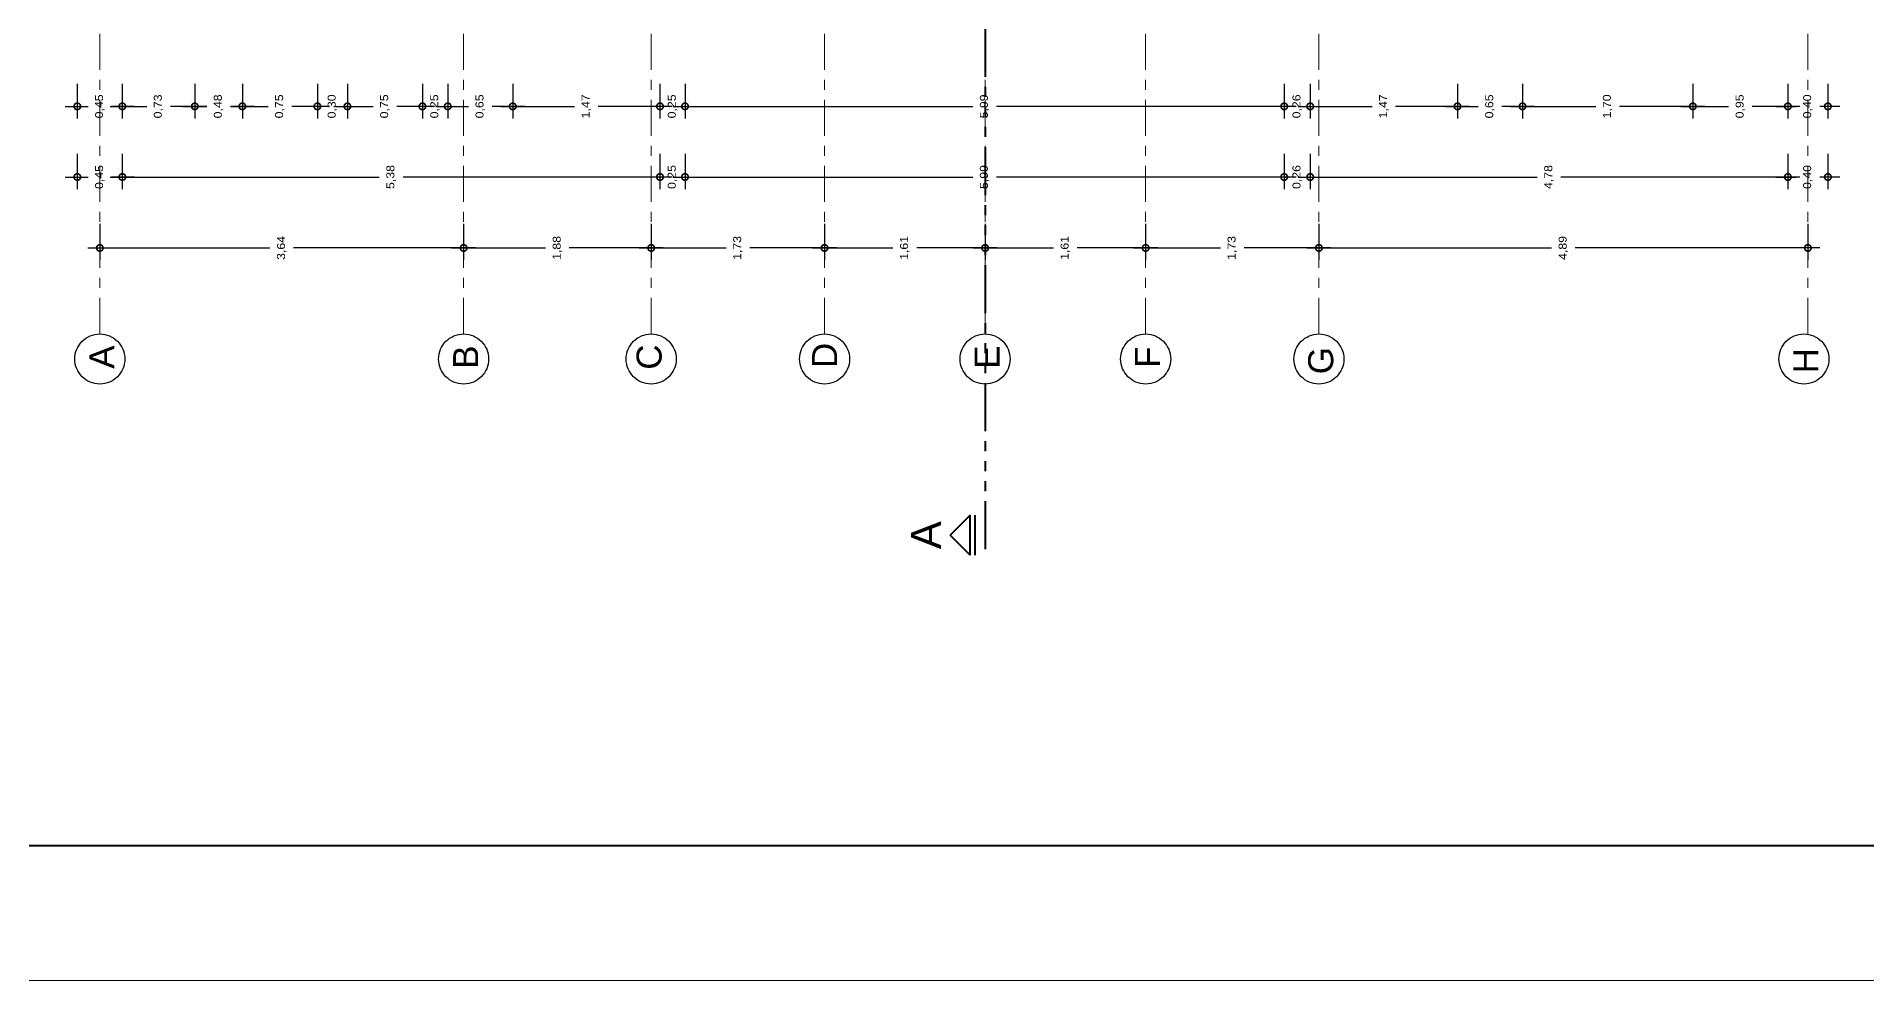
# Model space of a CAD drawing. Header units: millimetres. Extents: x -1459 to -1413, y -119 to 301.
# Drawn here: x -1448.63 to -1430.34, y -47.79 to -38.35 of the extents above; entities that cross this region are included whole.
import ezdxf

# ---------------------------------------------------------------- set-up
doc = ezdxf.new("R2010")
doc.units = ezdxf.units.MM
doc.linetypes.add('ACAD_ISO06W100', pattern=[36, 24, -3, 0, -3, 0, -3, 0, -3])
doc.linetypes.add('ACAD_ISO10W100', pattern=[18, 12, -3, 0, -3])
doc.layers.get('0').update_dxf_attribs({"lineweight": 0})
doc.layers.get('Defpoints').update_dxf_attribs({"lineweight": 5})
for name, color, linetype, lineweight in [('CORTE PLUMA 5', 5, 'Continuous', 40), ('COTAS', 190, 'Continuous', 9), ('EJES', 2, 'ACAD_ISO10W100', 13), ('ROTULO', 7, 'Continuous', 5)]:
    doc.layers.add(name, color=color, linetype=linetype, lineweight=lineweight)
doc.styles.add('ARIAL DERECHO', font='arial.ttf', dxfattribs={"width": 1.1})
doc.styles.add('arial normal', font='arial.ttf', dxfattribs={"height": 0.25})
doc.dimstyles.new('COTAS 50 OK', dxfattribs={"dimtxt": 0.08, "dimasz": 0.13, "dimexe": 0.12, "dimexo": 0.2, "dimgap": 0.07, "dimtad": 0, "dimtih": 1, "dimtoh": 1, "dimzin": 0, "dimtxsty": 'ARIAL DERECHO', "dimblk": 'DOTSMALL', "dimcen": 0.15, "dimdle": 0.12, "dimadec": 0, "dimazin": 0, "dimtfac": 1, "dimtmove": 1, "dimatfit": 3, "dimfxl": 1, "dimtzin": 0, "dimarcsym": 0})

# ---------------------------------------------------------------- blocks, each defined once
blk = doc.blocks.new('_DotSmall')
at = {"color": 0, "linetype": 'ByBlock', "const_width": 0.5}
blk.add_lwpolyline([(-0.0625, 0, 1), (0.0625, 0, 1)], format="xyb", close=True, dxfattribs=at)
blk = doc.blocks.new('*D217')
at = {"layer": 'COTAS', "color": 0, "lineweight": -2}
for p, q in [((-1442.403, -38.825), (-1442.403, -39.17)), ((-1442.153, -38.825), (-1442.153, -39.17)), ((-1442.403, -39.05), (-1442.533, -39.05)), ((-1442.403, -39.05), (-1442.396, -39.05)), ((-1442.153, -39.05), (-1442.16, -39.05)), ((-1442.153, -39.05), (-1442.023, -39.05))]:
    blk.add_line(p, q, dxfattribs=at)
at = {"layer": 'Defpoints', "color": 0}
for p in [(-1442.403, -38.625), (-1442.153, -38.625), (-1442.403, -39.05)]:
    blk.add_point(p, dxfattribs=at)
at = {"layer": 'COTAS', "color": 0, "lineweight": -2, "xscale": 0.13, "yscale": 0.13, "zscale": 0.13}
blk.add_blockref('_DotSmall', (-1442.403, -39.05), dxfattribs=at)
at = {"layer": 'COTAS', "color": 0, "lineweight": -2, "xscale": 0.13, "yscale": 0.13, "zscale": 0.13, "rotation": 180}
blk.add_blockref('_DotSmall', (-1442.153, -39.05), dxfattribs=at)
at = {"layer": 'COTAS', "color": 0, "insert": (-1442.278, -39.05), "char_height": 0.08, "attachment_point": 5, "rotation": 90, "style": 'ARIAL DERECHO'}
blk.add_mtext('0,25', dxfattribs=at)
blk = doc.blocks.new('*D218')
at = {"layer": 'COTAS', "color": 0, "lineweight": -2}
for p, q in [((-1443.875, -38.825), (-1443.875, -39.17)), ((-1442.403, -38.825), (-1442.403, -39.17)), ((-1443.995, -39.05), (-1443.257, -39.05)), ((-1442.283, -39.05), (-1443.021, -39.05))]:
    blk.add_line(p, q, dxfattribs=at)
at = {"layer": 'Defpoints', "color": 0}
for p in [(-1443.875, -38.625), (-1442.403, -38.625), (-1443.875, -39.05)]:
    blk.add_point(p, dxfattribs=at)
at = {"layer": 'COTAS', "color": 0, "lineweight": -2, "xscale": 0.13, "yscale": 0.13, "zscale": 0.13, "rotation": 180}
blk.add_blockref('_DotSmall', (-1443.875, -39.05), dxfattribs=at)
at = {"layer": 'COTAS', "color": 0, "lineweight": -2, "xscale": 0.13, "yscale": 0.13, "zscale": 0.13}
blk.add_blockref('_DotSmall', (-1442.403, -39.05), dxfattribs=at)
at = {"layer": 'COTAS', "color": 0, "insert": (-1443.139, -39.05), "char_height": 0.08, "attachment_point": 5, "rotation": 90, "style": 'ARIAL DERECHO'}
blk.add_mtext('1,47', dxfattribs=at)
blk = doc.blocks.new('*D219')
at = {"layer": 'COTAS', "color": 0, "lineweight": -2}
for p, q in [((-1444.525, -38.825), (-1444.525, -39.17)), ((-1443.875, -38.825), (-1443.875, -39.17)), ((-1444.645, -39.05), (-1444.318, -39.05)), ((-1443.755, -39.05), (-1444.082, -39.05))]:
    blk.add_line(p, q, dxfattribs=at)
at = {"layer": 'Defpoints', "color": 0}
for p in [(-1444.525, -38.625), (-1443.875, -38.625), (-1443.875, -39.05)]:
    blk.add_point(p, dxfattribs=at)
at = {"layer": 'COTAS', "color": 0, "lineweight": -2, "xscale": 0.13, "yscale": 0.13, "zscale": 0.13, "rotation": 180}
blk.add_blockref('_DotSmall', (-1444.525, -39.05), dxfattribs=at)
at = {"layer": 'COTAS', "color": 0, "lineweight": -2, "xscale": 0.13, "yscale": 0.13, "zscale": 0.13}
blk.add_blockref('_DotSmall', (-1443.875, -39.05), dxfattribs=at)
at = {"layer": 'COTAS', "color": 0, "insert": (-1444.2, -39.05), "char_height": 0.08, "attachment_point": 5, "rotation": 90, "style": 'ARIAL DERECHO'}
blk.add_mtext('0,65', dxfattribs=at)
blk = doc.blocks.new('*D220')
at = {"layer": 'COTAS', "color": 0, "lineweight": -2}
for p, q in [((-1445.828, -38.825), (-1445.828, -39.17)), ((-1445.528, -38.825), (-1445.528, -39.17)), ((-1445.828, -39.05), (-1445.958, -39.05)), ((-1445.828, -39.05), (-1445.796, -39.05)), ((-1445.528, -39.05), (-1445.56, -39.05)), ((-1445.528, -39.05), (-1445.398, -39.05))]:
    blk.add_line(p, q, dxfattribs=at)
at = {"layer": 'Defpoints', "color": 0}
for p in [(-1445.828, -38.625), (-1445.528, -38.625), (-1445.828, -39.05)]:
    blk.add_point(p, dxfattribs=at)
at = {"layer": 'COTAS', "color": 0, "lineweight": -2, "xscale": 0.13, "yscale": 0.13, "zscale": 0.13}
blk.add_blockref('_DotSmall', (-1445.828, -39.05), dxfattribs=at)
at = {"layer": 'COTAS', "color": 0, "lineweight": -2, "xscale": 0.13, "yscale": 0.13, "zscale": 0.13, "rotation": 180}
blk.add_blockref('_DotSmall', (-1445.528, -39.05), dxfattribs=at)
at = {"layer": 'COTAS', "color": 0, "insert": (-1445.678, -39.05), "char_height": 0.08, "attachment_point": 5, "rotation": 90, "style": 'ARIAL DERECHO'}
blk.add_mtext('0,30', dxfattribs=at)
blk = doc.blocks.new('*D221')
at = {"layer": 'COTAS', "color": 0, "lineweight": -2}
for p, q in [((-1446.578, -38.825), (-1446.578, -39.17)), ((-1445.828, -38.825), (-1445.828, -39.17)), ((-1446.698, -39.05), (-1446.321, -39.05)), ((-1445.708, -39.05), (-1446.085, -39.05))]:
    blk.add_line(p, q, dxfattribs=at)
at = {"layer": 'Defpoints', "color": 0}
for p in [(-1446.578, -38.625), (-1445.828, -38.625), (-1446.578, -39.05)]:
    blk.add_point(p, dxfattribs=at)
at = {"layer": 'COTAS', "color": 0, "lineweight": -2, "xscale": 0.13, "yscale": 0.13, "zscale": 0.13, "rotation": 180}
blk.add_blockref('_DotSmall', (-1446.578, -39.05), dxfattribs=at)
at = {"layer": 'COTAS', "color": 0, "lineweight": -2, "xscale": 0.13, "yscale": 0.13, "zscale": 0.13}
blk.add_blockref('_DotSmall', (-1445.828, -39.05), dxfattribs=at)
at = {"layer": 'COTAS', "color": 0, "insert": (-1446.203, -39.05), "char_height": 0.08, "attachment_point": 5, "rotation": 90, "style": 'ARIAL DERECHO'}
blk.add_mtext('0,75', dxfattribs=at)
blk = doc.blocks.new('*D222')
at = {"layer": 'COTAS', "color": 0, "lineweight": -2}
for p, q in [((-1445.528, -38.825), (-1445.528, -39.17)), ((-1444.778, -38.825), (-1444.778, -39.17)), ((-1445.648, -39.05), (-1445.271, -39.05)), ((-1444.658, -39.05), (-1445.035, -39.05))]:
    blk.add_line(p, q, dxfattribs=at)
at = {"layer": 'Defpoints', "color": 0}
for p in [(-1445.528, -38.625), (-1444.778, -38.625), (-1445.528, -39.05)]:
    blk.add_point(p, dxfattribs=at)
at = {"layer": 'COTAS', "color": 0, "lineweight": -2, "xscale": 0.13, "yscale": 0.13, "zscale": 0.13, "rotation": 180}
blk.add_blockref('_DotSmall', (-1445.528, -39.05), dxfattribs=at)
at = {"layer": 'COTAS', "color": 0, "lineweight": -2, "xscale": 0.13, "yscale": 0.13, "zscale": 0.13}
blk.add_blockref('_DotSmall', (-1444.778, -39.05), dxfattribs=at)
at = {"layer": 'COTAS', "color": 0, "insert": (-1445.153, -39.05), "char_height": 0.08, "attachment_point": 5, "rotation": 90, "style": 'ARIAL DERECHO'}
blk.add_mtext('0,75', dxfattribs=at)
blk = doc.blocks.new('*D223')
at = {"layer": 'COTAS', "color": 0, "lineweight": -2}
for p, q in [((-1444.778, -38.825), (-1444.778, -39.17)), ((-1444.525, -38.825), (-1444.525, -39.17)), ((-1444.778, -39.05), (-1444.908, -39.05)), ((-1444.778, -39.05), (-1444.77, -39.05)), ((-1444.525, -39.05), (-1444.533, -39.05)), ((-1444.525, -39.05), (-1444.395, -39.05))]:
    blk.add_line(p, q, dxfattribs=at)
at = {"layer": 'Defpoints', "color": 0}
for p in [(-1444.778, -38.625), (-1444.525, -38.625), (-1444.778, -39.05)]:
    blk.add_point(p, dxfattribs=at)
at = {"layer": 'COTAS', "color": 0, "lineweight": -2, "xscale": 0.13, "yscale": 0.13, "zscale": 0.13}
blk.add_blockref('_DotSmall', (-1444.778, -39.05), dxfattribs=at)
at = {"layer": 'COTAS', "color": 0, "lineweight": -2, "xscale": 0.13, "yscale": 0.13, "zscale": 0.13, "rotation": 180}
blk.add_blockref('_DotSmall', (-1444.525, -39.05), dxfattribs=at)
at = {"layer": 'COTAS', "color": 0, "insert": (-1444.652, -39.05), "char_height": 0.08, "attachment_point": 5, "rotation": 90, "style": 'ARIAL DERECHO'}
blk.add_mtext('0,25', dxfattribs=at)
blk = doc.blocks.new('*D224')
at = {"layer": 'COTAS', "color": 0, "lineweight": -2}
for p, q in [((-1447.053, -38.825), (-1447.053, -39.17)), ((-1446.578, -38.825), (-1446.578, -39.17)), ((-1447.173, -39.05), (-1446.934, -39.05)), ((-1446.458, -39.05), (-1446.697, -39.05))]:
    blk.add_line(p, q, dxfattribs=at)
at = {"layer": 'Defpoints', "color": 0}
for p in [(-1447.053, -38.625), (-1446.578, -38.625), (-1447.053, -39.05)]:
    blk.add_point(p, dxfattribs=at)
at = {"layer": 'COTAS', "color": 0, "lineweight": -2, "xscale": 0.13, "yscale": 0.13, "zscale": 0.13, "rotation": 180}
blk.add_blockref('_DotSmall', (-1447.053, -39.05), dxfattribs=at)
at = {"layer": 'COTAS', "color": 0, "lineweight": -2, "xscale": 0.13, "yscale": 0.13, "zscale": 0.13}
blk.add_blockref('_DotSmall', (-1446.578, -39.05), dxfattribs=at)
at = {"layer": 'COTAS', "color": 0, "insert": (-1446.816, -39.05), "char_height": 0.08, "attachment_point": 5, "rotation": 90, "style": 'ARIAL DERECHO'}
blk.add_mtext('0,48', dxfattribs=at)
blk = doc.blocks.new('*D225')
at = {"layer": 'COTAS', "color": 0, "lineweight": -2}
for p, q in [((-1448.228, -38.825), (-1448.228, -39.17)), ((-1447.778, -38.825), (-1447.778, -39.17)), ((-1448.348, -39.05), (-1448.121, -39.05)), ((-1447.658, -39.05), (-1447.885, -39.05))]:
    blk.add_line(p, q, dxfattribs=at)
at = {"layer": 'Defpoints', "color": 0}
for p in [(-1448.228, -38.625), (-1447.778, -38.625), (-1448.228, -39.05)]:
    blk.add_point(p, dxfattribs=at)
at = {"layer": 'COTAS', "color": 0, "lineweight": -2, "xscale": 0.13, "yscale": 0.13, "zscale": 0.13, "rotation": 180}
blk.add_blockref('_DotSmall', (-1448.228, -39.05), dxfattribs=at)
at = {"layer": 'COTAS', "color": 0, "lineweight": -2, "xscale": 0.13, "yscale": 0.13, "zscale": 0.13}
blk.add_blockref('_DotSmall', (-1447.778, -39.05), dxfattribs=at)
at = {"layer": 'COTAS', "color": 0, "insert": (-1448.003, -39.05), "char_height": 0.08, "attachment_point": 5, "rotation": 90, "style": 'ARIAL DERECHO'}
blk.add_mtext('0,45', dxfattribs=at)
blk = doc.blocks.new('*D226')
at = {"layer": 'COTAS', "color": 0, "lineweight": -2}
for p, q in [((-1447.778, -38.825), (-1447.778, -39.17)), ((-1447.053, -38.825), (-1447.053, -39.17)), ((-1447.898, -39.05), (-1447.534, -39.05)), ((-1446.933, -39.05), (-1447.297, -39.05))]:
    blk.add_line(p, q, dxfattribs=at)
at = {"layer": 'Defpoints', "color": 0}
for p in [(-1447.778, -38.625), (-1447.053, -38.625), (-1447.778, -39.05)]:
    blk.add_point(p, dxfattribs=at)
at = {"layer": 'COTAS', "color": 0, "lineweight": -2, "xscale": 0.13, "yscale": 0.13, "zscale": 0.13, "rotation": 180}
blk.add_blockref('_DotSmall', (-1447.778, -39.05), dxfattribs=at)
at = {"layer": 'COTAS', "color": 0, "lineweight": -2, "xscale": 0.13, "yscale": 0.13, "zscale": 0.13}
blk.add_blockref('_DotSmall', (-1447.053, -39.05), dxfattribs=at)
at = {"layer": 'COTAS', "color": 0, "insert": (-1447.416, -39.05), "char_height": 0.08, "attachment_point": 5, "rotation": 90, "style": 'ARIAL DERECHO'}
blk.add_mtext('0,73', dxfattribs=at)
blk = doc.blocks.new('*D227')
at = {"layer": 'COTAS', "color": 0, "lineweight": -2}
for p, q in [((-1442.403, -39.525), (-1442.403, -39.876)), ((-1442.153, -39.525), (-1442.153, -39.876)), ((-1442.403, -39.756), (-1442.533, -39.756)), ((-1442.403, -39.756), (-1442.396, -39.756)), ((-1442.153, -39.756), (-1442.16, -39.756)), ((-1442.153, -39.756), (-1442.023, -39.756))]:
    blk.add_line(p, q, dxfattribs=at)
at = {"layer": 'Defpoints', "color": 0}
for p in [(-1442.403, -39.325), (-1442.153, -39.325), (-1442.403, -39.756)]:
    blk.add_point(p, dxfattribs=at)
at = {"layer": 'COTAS', "color": 0, "lineweight": -2, "xscale": 0.13, "yscale": 0.13, "zscale": 0.13}
blk.add_blockref('_DotSmall', (-1442.403, -39.756), dxfattribs=at)
at = {"layer": 'COTAS', "color": 0, "lineweight": -2, "xscale": 0.13, "yscale": 0.13, "zscale": 0.13, "rotation": 180}
blk.add_blockref('_DotSmall', (-1442.153, -39.756), dxfattribs=at)
at = {"layer": 'COTAS', "color": 0, "insert": (-1442.278, -39.756), "char_height": 0.08, "attachment_point": 5, "rotation": 90, "style": 'ARIAL DERECHO'}
blk.add_mtext('0,25', dxfattribs=at)
blk = doc.blocks.new('*D228')
at = {"layer": 'COTAS', "color": 0, "lineweight": -2}
for p, q in [((-1448.228, -39.525), (-1448.228, -39.876)), ((-1447.778, -39.525), (-1447.778, -39.876)), ((-1448.348, -39.756), (-1448.121, -39.756)), ((-1447.658, -39.756), (-1447.885, -39.756))]:
    blk.add_line(p, q, dxfattribs=at)
at = {"layer": 'Defpoints', "color": 0}
for p in [(-1448.228, -39.325), (-1447.778, -39.325), (-1448.228, -39.756)]:
    blk.add_point(p, dxfattribs=at)
at = {"layer": 'COTAS', "color": 0, "lineweight": -2, "xscale": 0.13, "yscale": 0.13, "zscale": 0.13, "rotation": 180}
blk.add_blockref('_DotSmall', (-1448.228, -39.756), dxfattribs=at)
at = {"layer": 'COTAS', "color": 0, "lineweight": -2, "xscale": 0.13, "yscale": 0.13, "zscale": 0.13}
blk.add_blockref('_DotSmall', (-1447.778, -39.756), dxfattribs=at)
at = {"layer": 'COTAS', "color": 0, "insert": (-1448.003, -39.756), "char_height": 0.08, "attachment_point": 5, "rotation": 90, "style": 'ARIAL DERECHO'}
blk.add_mtext('0,45', dxfattribs=at)
blk = doc.blocks.new('*D229')
at = {"layer": 'COTAS', "color": 0, "lineweight": -2}
for p, q in [((-1447.778, -39.525), (-1447.778, -39.876)), ((-1442.403, -39.525), (-1442.403, -39.876)), ((-1447.898, -39.756), (-1445.209, -39.756)), ((-1442.283, -39.756), (-1444.972, -39.756))]:
    blk.add_line(p, q, dxfattribs=at)
at = {"layer": 'Defpoints', "color": 0}
for p in [(-1447.778, -39.325), (-1442.403, -39.325), (-1442.403, -39.756)]:
    blk.add_point(p, dxfattribs=at)
at = {"layer": 'COTAS', "color": 0, "lineweight": -2, "xscale": 0.13, "yscale": 0.13, "zscale": 0.13, "rotation": 180}
blk.add_blockref('_DotSmall', (-1447.778, -39.756), dxfattribs=at)
at = {"layer": 'COTAS', "color": 0, "lineweight": -2, "xscale": 0.13, "yscale": 0.13, "zscale": 0.13}
blk.add_blockref('_DotSmall', (-1442.403, -39.756), dxfattribs=at)
at = {"layer": 'COTAS', "color": 0, "insert": (-1445.091, -39.756), "char_height": 0.08, "attachment_point": 5, "rotation": 90, "style": 'ARIAL DERECHO'}
blk.add_mtext('5,38', dxfattribs=at)
blk = doc.blocks.new('*D230')
at = {"layer": 'COTAS', "color": 0, "lineweight": -2}
for p, q in [((-1436.163, -38.825), (-1436.163, -39.17)), ((-1435.903, -38.825), (-1435.903, -39.17)), ((-1436.163, -39.05), (-1436.293, -39.05)), ((-1436.163, -39.05), (-1436.151, -39.05)), ((-1435.903, -39.05), (-1435.915, -39.05)), ((-1435.903, -39.05), (-1435.773, -39.05))]:
    blk.add_line(p, q, dxfattribs=at)
at = {"layer": 'Defpoints', "color": 0}
for p in [(-1436.163, -38.625), (-1435.903, -38.625), (-1436.163, -39.05)]:
    blk.add_point(p, dxfattribs=at)
at = {"layer": 'COTAS', "color": 0, "lineweight": -2, "xscale": 0.13, "yscale": 0.13, "zscale": 0.13}
blk.add_blockref('_DotSmall', (-1436.163, -39.05), dxfattribs=at)
at = {"layer": 'COTAS', "color": 0, "lineweight": -2, "xscale": 0.13, "yscale": 0.13, "zscale": 0.13, "rotation": 180}
blk.add_blockref('_DotSmall', (-1435.903, -39.05), dxfattribs=at)
at = {"layer": 'COTAS', "color": 0, "insert": (-1436.033, -39.05), "char_height": 0.08, "attachment_point": 5, "rotation": 90, "style": 'ARIAL DERECHO'}
blk.add_mtext('0,26', dxfattribs=at)
blk = doc.blocks.new('*D231')
at = {"layer": 'COTAS', "color": 0, "lineweight": -2}
for p, q in [((-1442.153, -38.825), (-1442.153, -39.17)), ((-1436.163, -38.825), (-1436.163, -39.17)), ((-1442.273, -39.05), (-1439.276, -39.05)), ((-1436.043, -39.05), (-1439.04, -39.05))]:
    blk.add_line(p, q, dxfattribs=at)
at = {"layer": 'Defpoints', "color": 0}
for p in [(-1442.153, -38.625), (-1436.163, -38.625), (-1442.153, -39.05)]:
    blk.add_point(p, dxfattribs=at)
at = {"layer": 'COTAS', "color": 0, "lineweight": -2, "xscale": 0.13, "yscale": 0.13, "zscale": 0.13, "rotation": 180}
blk.add_blockref('_DotSmall', (-1442.153, -39.05), dxfattribs=at)
at = {"layer": 'COTAS', "color": 0, "lineweight": -2, "xscale": 0.13, "yscale": 0.13, "zscale": 0.13}
blk.add_blockref('_DotSmall', (-1436.163, -39.05), dxfattribs=at)
at = {"layer": 'COTAS', "color": 0, "insert": (-1439.158, -39.05), "char_height": 0.08, "attachment_point": 5, "rotation": 90, "style": 'ARIAL DERECHO'}
blk.add_mtext('5,99', dxfattribs=at)
blk = doc.blocks.new('*D232')
at = {"layer": 'COTAS', "color": 0, "lineweight": -2}
for p, q in [((-1436.163, -39.525), (-1436.163, -39.876)), ((-1435.903, -39.525), (-1435.903, -39.876)), ((-1436.163, -39.756), (-1436.293, -39.756)), ((-1436.163, -39.756), (-1436.151, -39.756)), ((-1435.903, -39.756), (-1435.915, -39.756)), ((-1435.903, -39.756), (-1435.773, -39.756))]:
    blk.add_line(p, q, dxfattribs=at)
at = {"layer": 'Defpoints', "color": 0}
for p in [(-1436.163, -39.325), (-1435.903, -39.325), (-1436.163, -39.756)]:
    blk.add_point(p, dxfattribs=at)
at = {"layer": 'COTAS', "color": 0, "lineweight": -2, "xscale": 0.13, "yscale": 0.13, "zscale": 0.13}
blk.add_blockref('_DotSmall', (-1436.163, -39.756), dxfattribs=at)
at = {"layer": 'COTAS', "color": 0, "lineweight": -2, "xscale": 0.13, "yscale": 0.13, "zscale": 0.13, "rotation": 180}
blk.add_blockref('_DotSmall', (-1435.903, -39.756), dxfattribs=at)
at = {"layer": 'COTAS', "color": 0, "insert": (-1436.033, -39.756), "char_height": 0.08, "attachment_point": 5, "rotation": 90, "style": 'ARIAL DERECHO'}
blk.add_mtext('0,26', dxfattribs=at)
blk = doc.blocks.new('*D233')
at = {"layer": 'COTAS', "color": 0, "lineweight": -2}
for p, q in [((-1442.153, -39.525), (-1442.153, -39.876)), ((-1436.163, -39.525), (-1436.163, -39.876)), ((-1442.273, -39.756), (-1439.276, -39.756)), ((-1436.043, -39.756), (-1439.04, -39.756))]:
    blk.add_line(p, q, dxfattribs=at)
at = {"layer": 'Defpoints', "color": 0}
for p in [(-1442.153, -39.325), (-1436.163, -39.325), (-1442.153, -39.756)]:
    blk.add_point(p, dxfattribs=at)
at = {"layer": 'COTAS', "color": 0, "lineweight": -2, "xscale": 0.13, "yscale": 0.13, "zscale": 0.13, "rotation": 180}
blk.add_blockref('_DotSmall', (-1442.153, -39.756), dxfattribs=at)
at = {"layer": 'COTAS', "color": 0, "lineweight": -2, "xscale": 0.13, "yscale": 0.13, "zscale": 0.13}
blk.add_blockref('_DotSmall', (-1436.163, -39.756), dxfattribs=at)
at = {"layer": 'COTAS', "color": 0, "insert": (-1439.158, -39.756), "char_height": 0.08, "attachment_point": 5, "rotation": 90, "style": 'ARIAL DERECHO'}
blk.add_mtext('5,99', dxfattribs=at)
blk = doc.blocks.new('*D234')
at = {"layer": 'COTAS', "color": 0, "lineweight": -2}
for p, q in [((-1434.431, -38.825), (-1434.431, -39.17)), ((-1433.781, -38.825), (-1433.781, -39.17)), ((-1434.551, -39.05), (-1434.224, -39.05)), ((-1433.661, -39.05), (-1433.988, -39.05))]:
    blk.add_line(p, q, dxfattribs=at)
at = {"layer": 'Defpoints', "color": 0}
for p in [(-1434.431, -38.625), (-1433.781, -38.625), (-1434.431, -39.05)]:
    blk.add_point(p, dxfattribs=at)
at = {"layer": 'COTAS', "color": 0, "lineweight": -2, "xscale": 0.13, "yscale": 0.13, "zscale": 0.13, "rotation": 180}
blk.add_blockref('_DotSmall', (-1434.431, -39.05), dxfattribs=at)
at = {"layer": 'COTAS', "color": 0, "lineweight": -2, "xscale": 0.13, "yscale": 0.13, "zscale": 0.13}
blk.add_blockref('_DotSmall', (-1433.781, -39.05), dxfattribs=at)
at = {"layer": 'COTAS', "color": 0, "insert": (-1434.106, -39.05), "char_height": 0.08, "attachment_point": 5, "rotation": 90, "style": 'ARIAL DERECHO'}
blk.add_mtext('0,65', dxfattribs=at)
blk = doc.blocks.new('*D235')
at = {"layer": 'COTAS', "color": 0, "lineweight": -2}
for p, q in [((-1435.903, -38.825), (-1435.903, -39.17)), ((-1434.431, -38.825), (-1434.431, -39.17)), ((-1436.023, -39.05), (-1435.285, -39.05)), ((-1434.311, -39.05), (-1435.049, -39.05))]:
    blk.add_line(p, q, dxfattribs=at)
at = {"layer": 'Defpoints', "color": 0}
for p in [(-1435.903, -38.625), (-1434.431, -38.625), (-1435.903, -39.05)]:
    blk.add_point(p, dxfattribs=at)
at = {"layer": 'COTAS', "color": 0, "lineweight": -2, "xscale": 0.13, "yscale": 0.13, "zscale": 0.13, "rotation": 180}
blk.add_blockref('_DotSmall', (-1435.903, -39.05), dxfattribs=at)
at = {"layer": 'COTAS', "color": 0, "lineweight": -2, "xscale": 0.13, "yscale": 0.13, "zscale": 0.13}
blk.add_blockref('_DotSmall', (-1434.431, -39.05), dxfattribs=at)
at = {"layer": 'COTAS', "color": 0, "insert": (-1435.167, -39.05), "char_height": 0.08, "attachment_point": 5, "rotation": 90, "style": 'ARIAL DERECHO'}
blk.add_mtext('1,47', dxfattribs=at)
blk = doc.blocks.new('*D236')
at = {"layer": 'COTAS', "color": 0, "lineweight": -2}
for p, q in [((-1431.128, -38.825), (-1431.128, -39.17)), ((-1430.728, -38.825), (-1430.728, -39.17)), ((-1431.248, -39.05), (-1431.046, -39.05)), ((-1430.608, -39.05), (-1430.81, -39.05))]:
    blk.add_line(p, q, dxfattribs=at)
at = {"layer": 'Defpoints', "color": 0}
for p in [(-1431.128, -38.625), (-1430.728, -38.625), (-1431.128, -39.05)]:
    blk.add_point(p, dxfattribs=at)
at = {"layer": 'COTAS', "color": 0, "lineweight": -2, "xscale": 0.13, "yscale": 0.13, "zscale": 0.13, "rotation": 180}
blk.add_blockref('_DotSmall', (-1431.128, -39.05), dxfattribs=at)
at = {"layer": 'COTAS', "color": 0, "lineweight": -2, "xscale": 0.13, "yscale": 0.13, "zscale": 0.13}
blk.add_blockref('_DotSmall', (-1430.728, -39.05), dxfattribs=at)
at = {"layer": 'COTAS', "color": 0, "insert": (-1430.928, -39.05), "char_height": 0.08, "attachment_point": 5, "rotation": 90, "style": 'ARIAL DERECHO'}
blk.add_mtext('0,40', dxfattribs=at)
blk = doc.blocks.new('*D237')
at = {"layer": 'COTAS', "color": 0, "lineweight": -2}
for p, q in [((-1433.781, -38.825), (-1433.781, -39.17)), ((-1432.078, -38.825), (-1432.078, -39.17)), ((-1433.901, -39.05), (-1433.048, -39.05)), ((-1431.958, -39.05), (-1432.811, -39.05))]:
    blk.add_line(p, q, dxfattribs=at)
at = {"layer": 'Defpoints', "color": 0}
for p in [(-1433.781, -38.625), (-1432.078, -38.625), (-1433.781, -39.05)]:
    blk.add_point(p, dxfattribs=at)
at = {"layer": 'COTAS', "color": 0, "lineweight": -2, "xscale": 0.13, "yscale": 0.13, "zscale": 0.13, "rotation": 180}
blk.add_blockref('_DotSmall', (-1433.781, -39.05), dxfattribs=at)
at = {"layer": 'COTAS', "color": 0, "lineweight": -2, "xscale": 0.13, "yscale": 0.13, "zscale": 0.13}
blk.add_blockref('_DotSmall', (-1432.078, -39.05), dxfattribs=at)
at = {"layer": 'COTAS', "color": 0, "insert": (-1432.93, -39.05), "char_height": 0.08, "attachment_point": 5, "rotation": 90, "style": 'ARIAL DERECHO'}
blk.add_mtext('1,70', dxfattribs=at)
blk = doc.blocks.new('*D238')
at = {"layer": 'COTAS', "color": 0, "lineweight": -2}
for p, q in [((-1432.078, -38.825), (-1432.078, -39.17)), ((-1431.128, -38.825), (-1431.128, -39.17)), ((-1432.198, -39.05), (-1431.721, -39.05)), ((-1431.008, -39.05), (-1431.485, -39.05))]:
    blk.add_line(p, q, dxfattribs=at)
at = {"layer": 'Defpoints', "color": 0}
for p in [(-1432.078, -38.625), (-1431.128, -38.625), (-1432.078, -39.05)]:
    blk.add_point(p, dxfattribs=at)
at = {"layer": 'COTAS', "color": 0, "lineweight": -2, "xscale": 0.13, "yscale": 0.13, "zscale": 0.13, "rotation": 180}
blk.add_blockref('_DotSmall', (-1432.078, -39.05), dxfattribs=at)
at = {"layer": 'COTAS', "color": 0, "lineweight": -2, "xscale": 0.13, "yscale": 0.13, "zscale": 0.13}
blk.add_blockref('_DotSmall', (-1431.128, -39.05), dxfattribs=at)
at = {"layer": 'COTAS', "color": 0, "insert": (-1431.603, -39.05), "char_height": 0.08, "attachment_point": 5, "rotation": 90, "style": 'ARIAL DERECHO'}
blk.add_mtext('0,95', dxfattribs=at)
blk = doc.blocks.new('*D239')
at = {"layer": 'COTAS', "color": 0, "lineweight": -2}
for p, q in [((-1431.128, -39.525), (-1431.128, -39.876)), ((-1430.728, -39.525), (-1430.728, -39.876)), ((-1431.248, -39.756), (-1431.046, -39.756)), ((-1430.608, -39.756), (-1430.81, -39.756))]:
    blk.add_line(p, q, dxfattribs=at)
at = {"layer": 'Defpoints', "color": 0}
for p in [(-1431.128, -39.325), (-1430.728, -39.325), (-1431.128, -39.756)]:
    blk.add_point(p, dxfattribs=at)
at = {"layer": 'COTAS', "color": 0, "lineweight": -2, "xscale": 0.13, "yscale": 0.13, "zscale": 0.13, "rotation": 180}
blk.add_blockref('_DotSmall', (-1431.128, -39.756), dxfattribs=at)
at = {"layer": 'COTAS', "color": 0, "lineweight": -2, "xscale": 0.13, "yscale": 0.13, "zscale": 0.13}
blk.add_blockref('_DotSmall', (-1430.728, -39.756), dxfattribs=at)
at = {"layer": 'COTAS', "color": 0, "insert": (-1430.928, -39.756), "char_height": 0.08, "attachment_point": 5, "rotation": 90, "style": 'ARIAL DERECHO'}
blk.add_mtext('0,40', dxfattribs=at)
blk = doc.blocks.new('*D240')
at = {"layer": 'COTAS', "color": 0, "lineweight": -2}
for p, q in [((-1435.903, -39.525), (-1435.903, -39.876)), ((-1431.128, -39.525), (-1431.128, -39.876)), ((-1436.023, -39.756), (-1433.634, -39.756)), ((-1431.008, -39.756), (-1433.397, -39.756))]:
    blk.add_line(p, q, dxfattribs=at)
at = {"layer": 'Defpoints', "color": 0}
for p in [(-1435.903, -39.325), (-1431.128, -39.325), (-1435.903, -39.756)]:
    blk.add_point(p, dxfattribs=at)
at = {"layer": 'COTAS', "color": 0, "lineweight": -2, "xscale": 0.13, "yscale": 0.13, "zscale": 0.13, "rotation": 180}
blk.add_blockref('_DotSmall', (-1435.903, -39.756), dxfattribs=at)
at = {"layer": 'COTAS', "color": 0, "lineweight": -2, "xscale": 0.13, "yscale": 0.13, "zscale": 0.13}
blk.add_blockref('_DotSmall', (-1431.128, -39.756), dxfattribs=at)
at = {"layer": 'COTAS', "color": 0, "insert": (-1433.516, -39.756), "char_height": 0.08, "attachment_point": 5, "rotation": 90, "style": 'ARIAL DERECHO'}
blk.add_mtext('4,78', dxfattribs=at)
blk = doc.blocks.new('*D360')
at = {"layer": 'COTAS', "color": 0, "lineweight": -2}
for p, q in [((-1448.003, -40.225), (-1448.003, -40.585)), ((-1444.366, -40.225), (-1444.366, -40.585)), ((-1448.123, -40.465), (-1446.302, -40.465)), ((-1444.246, -40.465), (-1446.066, -40.465))]:
    blk.add_line(p, q, dxfattribs=at)
at = {"layer": 'Defpoints', "color": 0}
for p in [(-1448.003, -40.025), (-1444.366, -40.025), (-1444.366, -40.465)]:
    blk.add_point(p, dxfattribs=at)
at = {"layer": 'COTAS', "color": 0, "lineweight": -2, "xscale": 0.13, "yscale": 0.13, "zscale": 0.13, "rotation": 180}
blk.add_blockref('_DotSmall', (-1448.003, -40.465), dxfattribs=at)
at = {"layer": 'COTAS', "color": 0, "lineweight": -2, "xscale": 0.13, "yscale": 0.13, "zscale": 0.13}
blk.add_blockref('_DotSmall', (-1444.366, -40.465), dxfattribs=at)
at = {"layer": 'COTAS', "color": 0, "insert": (-1446.184, -40.465), "char_height": 0.08, "attachment_point": 5, "rotation": 90, "style": 'ARIAL DERECHO'}
blk.add_mtext('3,64', dxfattribs=at)
blk = doc.blocks.new('*D361')
at = {"layer": 'COTAS', "color": 0, "lineweight": -2}
for p, q in [((-1444.366, -40.225), (-1444.366, -40.585)), ((-1442.491, -40.225), (-1442.491, -40.585)), ((-1444.486, -40.465), (-1443.546, -40.465)), ((-1442.371, -40.465), (-1443.31, -40.465))]:
    blk.add_line(p, q, dxfattribs=at)
at = {"layer": 'Defpoints', "color": 0}
for p in [(-1444.366, -40.025), (-1442.491, -40.025), (-1442.491, -40.465)]:
    blk.add_point(p, dxfattribs=at)
at = {"layer": 'COTAS', "color": 0, "lineweight": -2, "xscale": 0.13, "yscale": 0.13, "zscale": 0.13, "rotation": 180}
blk.add_blockref('_DotSmall', (-1444.366, -40.465), dxfattribs=at)
at = {"layer": 'COTAS', "color": 0, "lineweight": -2, "xscale": 0.13, "yscale": 0.13, "zscale": 0.13}
blk.add_blockref('_DotSmall', (-1442.491, -40.465), dxfattribs=at)
at = {"layer": 'COTAS', "color": 0, "insert": (-1443.428, -40.465), "char_height": 0.08, "attachment_point": 5, "rotation": 90, "style": 'ARIAL DERECHO'}
blk.add_mtext('1,88', dxfattribs=at)
blk = doc.blocks.new('*D362')
at = {"layer": 'COTAS', "color": 0, "lineweight": -2}
for p, q in [((-1442.491, -40.225), (-1442.491, -40.585)), ((-1440.758, -40.225), (-1440.758, -40.585)), ((-1442.611, -40.465), (-1441.742, -40.465)), ((-1440.638, -40.465), (-1441.506, -40.465))]:
    blk.add_line(p, q, dxfattribs=at)
at = {"layer": 'Defpoints', "color": 0}
for p in [(-1442.491, -40.025), (-1440.758, -40.025), (-1442.491, -40.465)]:
    blk.add_point(p, dxfattribs=at)
at = {"layer": 'COTAS', "color": 0, "lineweight": -2, "xscale": 0.13, "yscale": 0.13, "zscale": 0.13, "rotation": 180}
blk.add_blockref('_DotSmall', (-1442.491, -40.465), dxfattribs=at)
at = {"layer": 'COTAS', "color": 0, "lineweight": -2, "xscale": 0.13, "yscale": 0.13, "zscale": 0.13}
blk.add_blockref('_DotSmall', (-1440.758, -40.465), dxfattribs=at)
at = {"layer": 'COTAS', "color": 0, "insert": (-1441.624, -40.465), "char_height": 0.08, "attachment_point": 5, "rotation": 90, "style": 'ARIAL DERECHO'}
blk.add_mtext('1,73', dxfattribs=at)
blk = doc.blocks.new('*D363')
at = {"layer": 'COTAS', "color": 0, "lineweight": -2}
for p, q in [((-1440.758, -40.225), (-1440.758, -40.585)), ((-1439.153, -40.225), (-1439.153, -40.585)), ((-1440.878, -40.465), (-1440.074, -40.465)), ((-1439.033, -40.465), (-1439.837, -40.465))]:
    blk.add_line(p, q, dxfattribs=at)
at = {"layer": 'Defpoints', "color": 0}
for p in [(-1440.758, -40.025), (-1439.153, -40.025), (-1440.758, -40.465)]:
    blk.add_point(p, dxfattribs=at)
at = {"layer": 'COTAS', "color": 0, "lineweight": -2, "xscale": 0.13, "yscale": 0.13, "zscale": 0.13, "rotation": 180}
blk.add_blockref('_DotSmall', (-1440.758, -40.465), dxfattribs=at)
at = {"layer": 'COTAS', "color": 0, "lineweight": -2, "xscale": 0.13, "yscale": 0.13, "zscale": 0.13}
blk.add_blockref('_DotSmall', (-1439.153, -40.465), dxfattribs=at)
at = {"layer": 'COTAS', "color": 0, "insert": (-1439.956, -40.465), "char_height": 0.08, "attachment_point": 5, "rotation": 90, "style": 'ARIAL DERECHO'}
blk.add_mtext('1,61', dxfattribs=at)
blk = doc.blocks.new('*D364')
at = {"layer": 'COTAS', "color": 0, "lineweight": -2}
for p, q in [((-1439.153, -40.225), (-1439.153, -40.585)), ((-1437.548, -40.225), (-1437.548, -40.585)), ((-1439.273, -40.465), (-1438.469, -40.465)), ((-1437.428, -40.465), (-1438.232, -40.465))]:
    blk.add_line(p, q, dxfattribs=at)
at = {"layer": 'Defpoints', "color": 0}
for p in [(-1439.153, -40.025), (-1437.548, -40.025), (-1439.153, -40.465)]:
    blk.add_point(p, dxfattribs=at)
at = {"layer": 'COTAS', "color": 0, "lineweight": -2, "xscale": 0.13, "yscale": 0.13, "zscale": 0.13, "rotation": 180}
blk.add_blockref('_DotSmall', (-1439.153, -40.465), dxfattribs=at)
at = {"layer": 'COTAS', "color": 0, "lineweight": -2, "xscale": 0.13, "yscale": 0.13, "zscale": 0.13}
blk.add_blockref('_DotSmall', (-1437.548, -40.465), dxfattribs=at)
at = {"layer": 'COTAS', "color": 0, "insert": (-1438.351, -40.465), "char_height": 0.08, "attachment_point": 5, "rotation": 90, "style": 'ARIAL DERECHO'}
blk.add_mtext('1,61', dxfattribs=at)
blk = doc.blocks.new('*D365')
at = {"layer": 'COTAS', "color": 0, "lineweight": -2}
for p, q in [((-1437.548, -40.225), (-1437.548, -40.585)), ((-1435.816, -40.225), (-1435.816, -40.585)), ((-1437.668, -40.465), (-1436.8, -40.465)), ((-1435.696, -40.465), (-1436.564, -40.465))]:
    blk.add_line(p, q, dxfattribs=at)
at = {"layer": 'Defpoints', "color": 0}
for p in [(-1437.548, -40.025), (-1435.816, -40.025), (-1437.548, -40.465)]:
    blk.add_point(p, dxfattribs=at)
at = {"layer": 'COTAS', "color": 0, "lineweight": -2, "xscale": 0.13, "yscale": 0.13, "zscale": 0.13, "rotation": 180}
blk.add_blockref('_DotSmall', (-1437.548, -40.465), dxfattribs=at)
at = {"layer": 'COTAS', "color": 0, "lineweight": -2, "xscale": 0.13, "yscale": 0.13, "zscale": 0.13}
blk.add_blockref('_DotSmall', (-1435.816, -40.465), dxfattribs=at)
at = {"layer": 'COTAS', "color": 0, "insert": (-1436.682, -40.465), "char_height": 0.08, "attachment_point": 5, "rotation": 90, "style": 'ARIAL DERECHO'}
blk.add_mtext('1,73', dxfattribs=at)
blk = doc.blocks.new('*D366')
at = {"layer": 'COTAS', "color": 0, "lineweight": -2}
for p, q in [((-1435.816, -40.225), (-1435.816, -40.585)), ((-1430.928, -40.225), (-1430.928, -40.585)), ((-1435.936, -40.465), (-1433.49, -40.465)), ((-1430.808, -40.465), (-1433.254, -40.465))]:
    blk.add_line(p, q, dxfattribs=at)
at = {"layer": 'Defpoints', "color": 0}
for p in [(-1435.816, -40.025), (-1430.928, -40.025), (-1435.816, -40.465)]:
    blk.add_point(p, dxfattribs=at)
at = {"layer": 'COTAS', "color": 0, "lineweight": -2, "xscale": 0.13, "yscale": 0.13, "zscale": 0.13, "rotation": 180}
blk.add_blockref('_DotSmall', (-1435.816, -40.465), dxfattribs=at)
at = {"layer": 'COTAS', "color": 0, "lineweight": -2, "xscale": 0.13, "yscale": 0.13, "zscale": 0.13}
blk.add_blockref('_DotSmall', (-1430.928, -40.465), dxfattribs=at)
at = {"layer": 'COTAS', "color": 0, "insert": (-1433.372, -40.465), "char_height": 0.08, "attachment_point": 5, "rotation": 90, "style": 'ARIAL DERECHO'}
blk.add_mtext('4,89', dxfattribs=at)

msp = doc.modelspace()

# ---------------------------------------------------------------- linework, layer by layer
at = {"layer": 'CORTE PLUMA 5', "linetype": 'ACAD_ISO06W100', "lineweight": 40, "ltscale": 0.02}
for p, q in [((-1439.153, 12.464), (-1439.153, -43.536)), ((-1439.303, -43.136), (-1439.503, -43.336)), ((-1439.303, -43.536), (-1439.503, -43.336))]:
    msp.add_line(p, q, dxfattribs=at)
for points in [[(-1439.303, -43.536), (-1439.303, -43.136)], [(-1439.253, -43.536), (-1439.253, -43.136)]]:
    msp.add_lwpolyline(points, dxfattribs=at)
at = {"layer": 'EJES', "ltscale": 0.03}
for p, q in [((-1448.003, -41.325), (-1448.003, 10.6)), ((-1444.366, -41.325), (-1444.366, 10.6)), ((-1442.491, -41.325), (-1442.491, 10.6)), ((-1440.758, -41.325), (-1440.758, 10.6)), ((-1439.153, -41.325), (-1439.153, 10.6)), ((-1437.548, -41.325), (-1437.548, 10.6)), ((-1435.816, -41.325), (-1435.816, 10.6)), ((-1430.928, -41.325), (-1430.928, 10.6))]:
    msp.add_line(p, q, dxfattribs=at)
at = {"layer": 'EJES', "lineweight": 30}
for centre in [(-1448.003, -41.575), (-1444.366, -41.575), (-1442.491, -41.575), (-1440.758, -41.575), (-1439.153, -41.575), (-1437.548, -41.575), (-1435.816, -41.575), (-1430.968, -41.575)]:
    msp.add_circle(centre, 0.25, dxfattribs=at)
at = {"layer": 'ROTULO'}
msp.add_lwpolyline([(-1413.278, -47.786), (-1413.278, 16.714), (-1459.028, 16.714), (-1459.028, -47.786)], close=True, dxfattribs=at)
at = {"layer": 'ROTULO', "lineweight": 40}
msp.add_lwpolyline([(-1414.628, -46.436), (-1414.628, 15.364), (-1457.678, 15.364), (-1457.678, -46.436)], close=True, dxfattribs=at)

# ---------------------------------------------------------------- texts
at = {"layer": 'CORTE PLUMA 5', "linetype": 'ACAD_ISO06W100', "lineweight": 40, "ltscale": 0.02, "insert": (-1439.745, -43.336), "char_height": 0.3, "width": 0.309, "attachment_point": 5, "rotation": 90, "style": 'arial normal'}
msp.add_mtext('A', dxfattribs=at)
at = {"layer": 'EJES', "linetype": 'Continuous', "char_height": 0.25, "width": 0.309, "attachment_point": 5, "rotation": 90, "style": 'arial normal'}
for s, insert in [('A', (-1447.984, -41.556)), ('B', (-1444.346, -41.556)), ('C', (-1442.51, -41.556)), ('D', (-1440.758, -41.539)), ('E', (-1439.134, -41.556)), ('F', (-1437.529, -41.556)), ('G', (-1435.796, -41.592)), ('H', (-1430.948, -41.592))]:
    msp.add_mtext(s, dxfattribs=dict(at, insert=insert))

# ---------------------------------------------------------------- dimensions: what is measured, and where the dimension line sits
at = {"layer": 'COTAS'}
for base, p1, p2, picture, middle in [((-1448.228, -39.05), (-1447.778, -38.625), (-1448.228, -38.625), '*D225', (-1448.003, -39.05)), ((-1447.778038982, -39.050316596), (-1447.053038982, -38.624520554), (-1447.778038982, -38.624520554), '*D226', (-1447.415538982, -39.050316596)), ((-1447.053038982, -39.050316596), (-1446.578038982, -38.624520554), (-1447.053038982, -38.624520554), '*D224', (-1446.815538982, -39.050316596)), ((-1446.578, -39.05), (-1445.828, -38.625), (-1446.578, -38.625), '*D221', (-1446.203, -39.05)), ((-1445.828, -39.05), (-1445.528, -38.625), (-1445.828, -38.625), '*D220', (-1445.678, -39.05)), ((-1445.528, -39.05), (-1444.778, -38.625), (-1445.528, -38.625), '*D222', (-1445.153, -39.05)), ((-1444.778, -39.05), (-1444.525, -38.625), (-1444.778, -38.625), '*D223', (-1444.652, -39.05)), ((-1443.875, -39.05), (-1444.525, -38.625), (-1443.875, -38.625), '*D219', (-1444.2, -39.05)), ((-1443.875, -39.05), (-1442.403, -38.625), (-1443.875, -38.625), '*D218', (-1443.139, -39.05)), ((-1442.403, -39.05), (-1442.153, -38.625), (-1442.403, -38.625), '*D217', (-1442.278, -39.05)), ((-1442.153, -39.05), (-1436.163, -38.625), (-1442.153, -38.625), '*D231', (-1439.158, -39.05)), ((-1436.163, -39.05), (-1435.903, -38.625), (-1436.163, -38.625), '*D230', (-1436.033, -39.05)), ((-1435.903, -39.05), (-1434.431, -38.625), (-1435.903, -38.625), '*D235', (-1435.167, -39.05)), ((-1434.431, -39.05), (-1433.781, -38.625), (-1434.431, -38.625), '*D234', (-1434.106, -39.05)), ((-1433.781, -39.05), (-1432.078, -38.625), (-1433.781, -38.625), '*D237', (-1432.93, -39.05)), ((-1432.078, -39.05), (-1431.128, -38.625), (-1432.078, -38.625), '*D238', (-1431.603, -39.05)), ((-1431.128, -39.05), (-1430.728, -38.625), (-1431.128, -38.625), '*D236', (-1430.928, -39.05)), ((-1448.228, -39.756), (-1447.778, -39.325), (-1448.228, -39.325), '*D228', (-1448.003, -39.756)), ((-1442.403038982, -39.75567306), (-1447.778038982, -39.324520554), (-1442.403038982, -39.324520554), '*D229', (-1445.090538982, -39.75567306)), ((-1442.403, -39.756), (-1442.153, -39.325), (-1442.403, -39.325), '*D227', (-1442.278, -39.756)), ((-1442.153, -39.756), (-1436.163, -39.325), (-1442.153, -39.325), '*D233', (-1439.158, -39.756)), ((-1436.163, -39.756), (-1435.903, -39.325), (-1436.163, -39.325), '*D232', (-1436.033, -39.756)), ((-1435.903038982, -39.75567306), (-1431.128038982, -39.324520554), (-1435.903038982, -39.324520554), '*D240', (-1433.515538982, -39.75567306)), ((-1431.128, -39.756), (-1430.728, -39.325), (-1431.128, -39.325), '*D239', (-1430.928, -39.756)), ((-1444.366, -40.465), (-1448.003, -40.025), (-1444.366, -40.025), '*D360', (-1446.184, -40.465)), ((-1442.490538982, -40.464500639), (-1444.365538982, -40.024520554), (-1442.490538982, -40.024520554), '*D361', (-1443.428038982, -40.464500639)), ((-1442.491, -40.465), (-1440.758, -40.025), (-1442.491, -40.025), '*D362', (-1441.624, -40.465)), ((-1440.758038982, -40.464500639), (-1439.153038982, -40.024520554), (-1440.758038982, -40.024520554), '*D363', (-1439.955538982, -40.464500639)), ((-1439.153038982, -40.464500639), (-1437.548038982, -40.024520554), (-1439.153038982, -40.024520554), '*D364', (-1438.350538982, -40.464500639)), ((-1437.548, -40.465), (-1435.816, -40.025), (-1437.548, -40.025), '*D365', (-1436.682, -40.465)), ((-1435.816, -40.465), (-1430.928, -40.025), (-1435.816, -40.025), '*D366', (-1433.372, -40.465))]:
    dim = msp.add_linear_dim(base=base, p1=p1, p2=p2, angle=180, dimstyle='COTAS 50 OK', dxfattribs=at)
    dim.commit()
    dim.dimension.update_dxf_attribs({"geometry": picture, "text_midpoint": middle})

doc.saveas('drawing.dxf')
